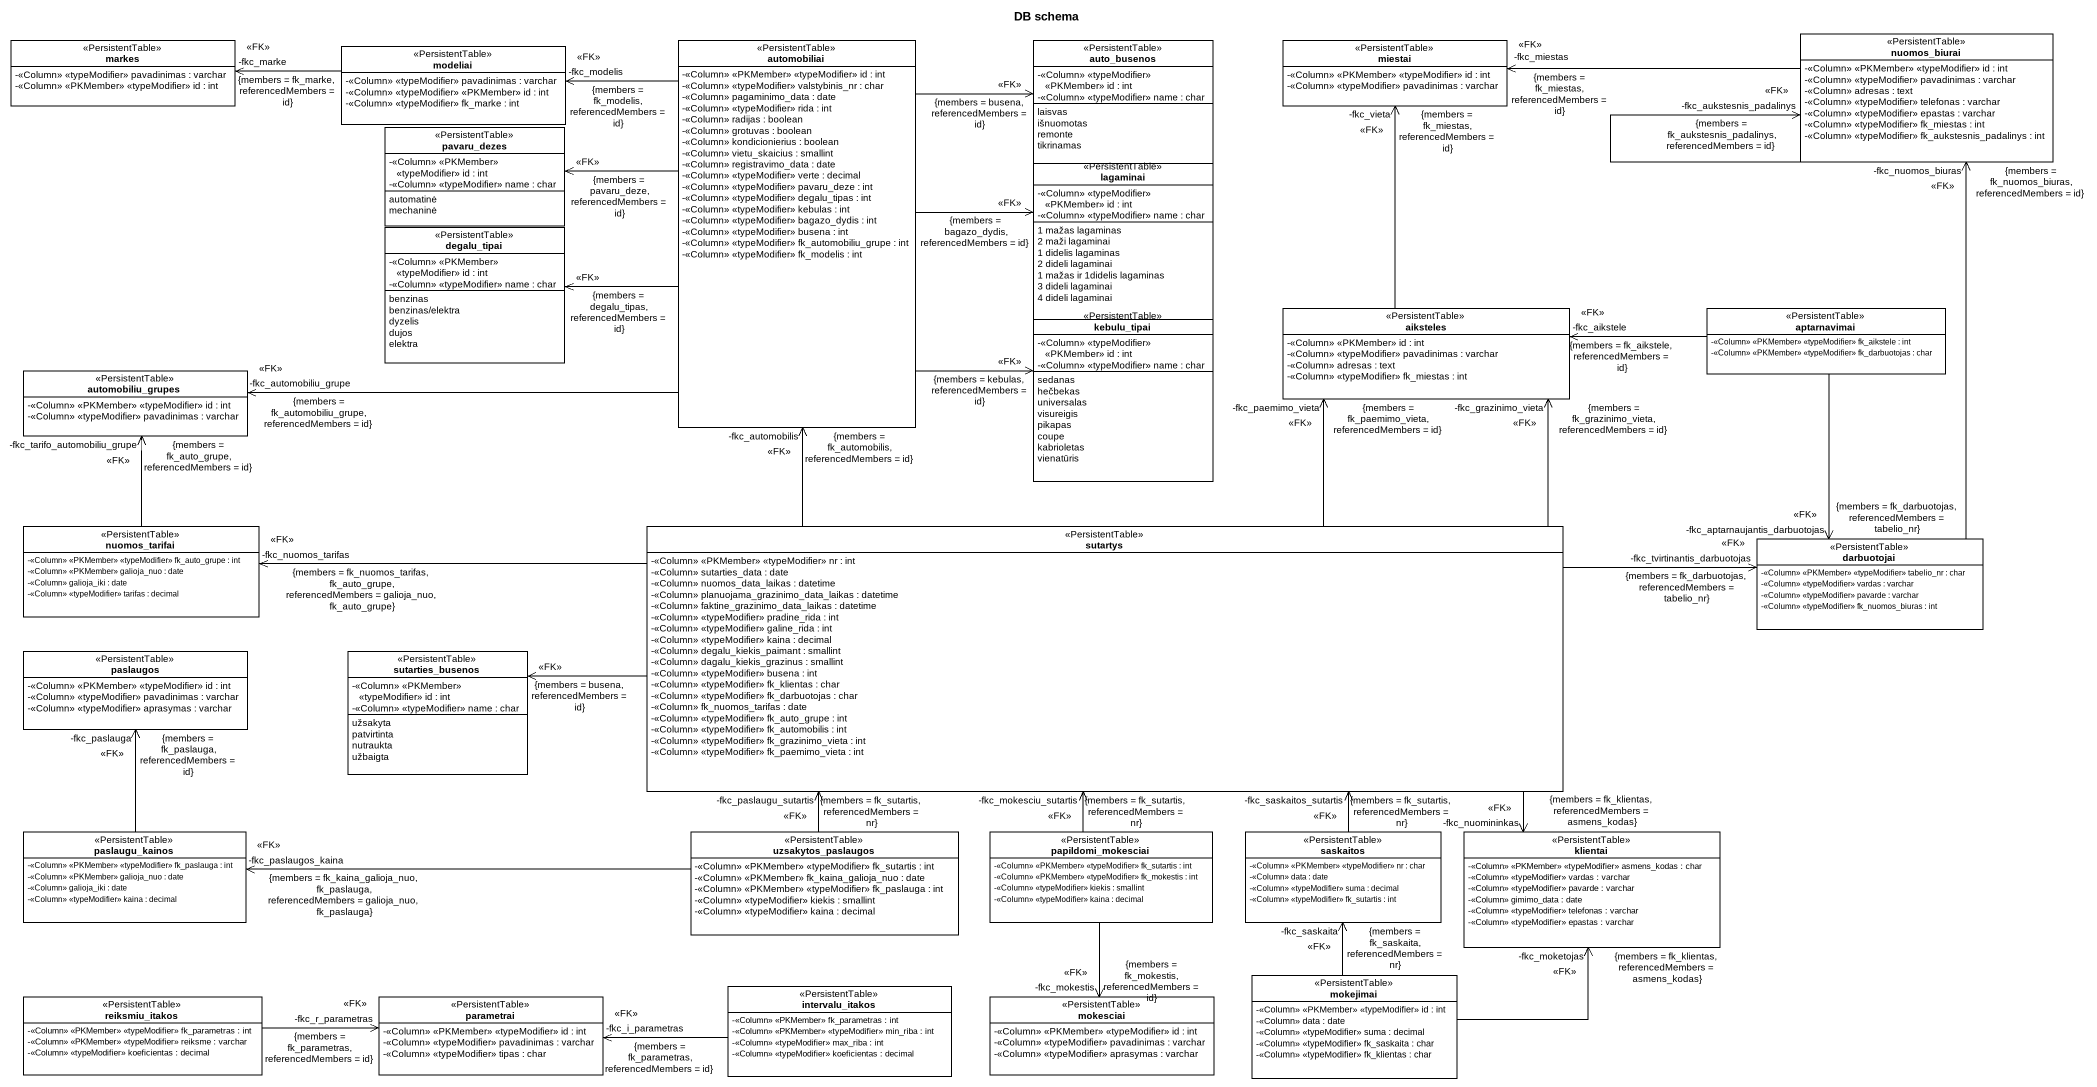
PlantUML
@startuml
title DB schema
hide circle
hide empty members
skinparam classAttributeIconSize 0
class markes <<PersistentTable>> {
  -<<Column>> <<typeModifier>> pavadinimas : varchar
  -<<Column>> <<PKMember>> <<typeModifier>> id : int
}
class modeliai <<PersistentTable>> {
  -<<Column>> <<typeModifier>> pavadinimas : varchar
  -<<Column>> <<typeModifier>> <<PKMember>> id : int
  -<<Column>> <<typeModifier>> fk_marke : int
}
class automobiliai <<PersistentTable>> {
  -<<Column>> <<PKMember>> <<typeModifier>> id : int
  -<<Column>> <<typeModifier>> valstybinis_nr : char
  -<<Column>> pagaminimo_data : date
  -<<Column>> <<typeModifier>> rida : int
  -<<Column>> radijas : boolean
  -<<Column>> grotuvas : boolean
  -<<Column>> kondicionierius : boolean
  -<<Column>> vietu_skaicius : smallint
  -<<Column>> registravimo_data : date
  -<<Column>> <<typeModifier>> verte : decimal
  -<<Column>> <<typeModifier>> pavaru_deze : int
  -<<Column>> <<typeModifier>> degalu_tipas : int
  -<<Column>> <<typeModifier>> kebulas : int
  -<<Column>> <<typeModifier>> bagazo_dydis : int
  -<<Column>> <<typeModifier>> busena : int
  -<<Column>> <<typeModifier>> fk_automobiliu_grupe : int
  -<<Column>> <<typeModifier>> fk_modelis : int
}
enum auto_busenos <<PersistentTable>> {
  -<<Column>> <<typeModifier>> <<PKMember>> id : int
  -<<Column>> <<typeModifier>> name : char
  laisvas
  išnuomotas
  remonte
  tikrinamas
}
class miestai <<PersistentTable>> {
  -<<Column>> <<PKMember>> <<typeModifier>> id : int
  -<<Column>> <<typeModifier>> pavadinimas : varchar
}
class nuomos_biurai <<PersistentTable>> {
  -<<Column>> <<PKMember>> <<typeModifier>> id : int
  -<<Column>> <<typeModifier>> pavadinimas : varchar
  -<<Column>> adresas : text
  -<<Column>> <<typeModifier>> telefonas : varchar
  -<<Column>> <<typeModifier>> epastas : varchar
  -<<Column>> <<typeModifier>> fk_miestas : int
  -<<Column>> <<typeModifier>> fk_aukstesnis_padalinys : int
}
enum pavaru_dezes <<PersistentTable>> {
  -<<Column>> <<PKMember>> <<typeModifier>> id : int
  -<<Column>> <<typeModifier>> name : char
  automatinė
  mechaninė
}
enum lagaminai <<PersistentTable>> {
  -<<Column>> <<typeModifier>> <<PKMember>> id : int
  -<<Column>> <<typeModifier>> name : char
  1 mažas lagaminas
  2 maži lagaminai
  1 didelis lagaminas
  2 dideli lagaminai
  1 mažas ir 1didelis lagaminas
  3 dideli lagaminai
  4 dideli lagaminai
}
enum degalu_tipai <<PersistentTable>> {
  -<<Column>> <<PKMember>> <<typeModifier>> id : int
  -<<Column>> <<typeModifier>> name : char
  benzinas
  benzinas/elektra
  dyzelis
  dujos
  elektra
}
enum kebulu_tipai <<PersistentTable>> {
  -<<Column>> <<typeModifier>> <<PKMember>> id : int
  -<<Column>> <<typeModifier>> name : char
  sedanas
  hečbekas
  universalas
  visureigis
  pikapas
  coupe
  kabrioletas
  vienatūris
}
class aiksteles <<PersistentTable>> {
  -<<Column>> <<PKMember>> id : int
  -<<Column>> <<typeModifier>> pavadinimas : varchar
  -<<Column>> adresas : text
  -<<Column>> <<typeModifier>> fk_miestas : int
}
class aptarnavimai <<PersistentTable>> {
  -<<Column>> <<PKMember>> <<typeModifier>> fk_aikstele : int
  -<<Column>> <<PKMember>> <<typeModifier>> fk_darbuotojas : char
}
class automobiliu_grupes <<PersistentTable>> {
  -<<Column>> <<PKMember>> <<typeModifier>> id : int
  -<<Column>> <<typeModifier>> pavadinimas : varchar
}
class nuomos_tarifai <<PersistentTable>> {
  -<<Column>> <<PKMember>> <<typeModifier>> fk_auto_grupe : int
  -<<Column>> <<PKMember>> galioja_nuo : date
  -<<Column>> galioja_iki : date
  -<<Column>> <<typeModifier>> tarifas : decimal
}
class sutartys <<PersistentTable>> {
  -<<Column>> <<PKMember>> <<typeModifier>> nr : int
  -<<Column>> sutarties_data : date
  -<<Column>> nuomos_data_laikas : datetime
  -<<Column>> planuojama_grazinimo_data_laikas : datetime
  -<<Column>> faktine_grazinimo_data_laikas : datetime
  -<<Column>> <<typeModifier>> pradine_rida : int
  -<<Column>> <<typeModifier>> galine_rida : int
  -<<Column>> <<typeModifier>> kaina : decimal
  -<<Column>> degalu_kiekis_paimant : smallint
  -<<Column>> dagalu_kiekis_grazinus : smallint
  -<<Column>> <<typeModifier>> busena : int
  -<<Column>> <<typeModifier>> fk_klientas : char
  -<<Column>> <<typeModifier>> fk_darbuotojas : char
  -<<Column>> fk_nuomos_tarifas : date
  -<<Column>> <<typeModifier>> fk_auto_grupe : int
  -<<Column>> <<typeModifier>> fk_automobilis : int
  -<<Column>> <<typeModifier>> fk_grazinimo_vieta : int
  -<<Column>> <<typeModifier>> fk_paemimo_vieta : int
}
class darbuotojai <<PersistentTable>> {
  -<<Column>> <<PKMember>> <<typeModifier>> tabelio_nr : char
  -<<Column>> <<typeModifier>> vardas : varchar
  -<<Column>> <<typeModifier>> pavarde : varchar
  -<<Column>> <<typeModifier>> fk_nuomos_biuras : int
}
class paslaugos <<PersistentTable>> {
  -<<Column>> <<PKMember>> <<typeModifier>> id : int
  -<<Column>> <<typeModifier>> pavadinimas : varchar
  -<<Column>> <<typeModifier>> aprasymas : varchar
}
enum sutarties_busenos <<PersistentTable>> {
  -<<Column>> <<PKMember>> <<typeModifier>> id : int
  -<<Column>> <<typeModifier>> name : char
  užsakyta
  patvirtinta
  nutraukta
  užbaigta
}
class paslaugu_kainos <<PersistentTable>> {
  -<<Column>> <<PKMember>> <<typeModifier>> fk_paslauga : int
  -<<Column>> <<PKMember>> galioja_nuo : date
  -<<Column>> galioja_iki : date
  -<<Column>> <<typeModifier>> kaina : decimal
}
class uzsakytos_paslaugos <<PersistentTable>> {
  -<<Column>> <<PKMember>> <<typeModifier>> fk_sutartis : int
  -<<Column>> <<PKMember>> fk_kaina_galioja_nuo : date
  -<<Column>> <<PKMember>> <<typeModifier>> fk_paslauga : int
  -<<Column>> <<typeModifier>> kiekis : smallint
  -<<Column>> <<typeModifier>> kaina : decimal
}
class papildomi_mokesciai <<PersistentTable>> {
  -<<Column>> <<PKMember>> <<typeModifier>> fk_sutartis : int
  -<<Column>> <<PKMember>> <<typeModifier>> fk_mokestis : int
  -<<Column>> <<typeModifier>> kiekis : smallint
  -<<Column>> <<typeModifier>> kaina : decimal
}
class saskaitos <<PersistentTable>> {
  -<<Column>> <<PKMember>> <<typeModifier>> nr : char
  -<<Column>> data : date
  -<<Column>> <<typeModifier>> suma : decimal
  -<<Column>> <<typeModifier>> fk_sutartis : int
}
class klientai <<PersistentTable>> {
  -<<Column>> <<PKMember>> <<typeModifier>> asmens_kodas : char
  -<<Column>> <<typeModifier>> vardas : varchar
  -<<Column>> <<typeModifier>> pavarde : varchar
  -<<Column>> gimimo_data : date
  -<<Column>> <<typeModifier>> telefonas : varchar
  -<<Column>> <<typeModifier>> epastas : varchar
}
class mokejimai <<PersistentTable>> {
  -<<Column>> <<PKMember>> <<typeModifier>> id : int
  -<<Column>> data : date
  -<<Column>> <<typeModifier>> suma : decimal
  -<<Column>> <<typeModifier>> fk_saskaita : char
  -<<Column>> <<typeModifier>> fk_klientas : char
}
class reiksmiu_itakos <<PersistentTable>> {
  -<<Column>> <<PKMember>> <<typeModifier>> fk_parametras : int
  -<<Column>> <<PKMember>> <<typeModifier>> reiksme : varchar
  -<<Column>> <<typeModifier>> koeficientas : decimal
}
class parametrai <<PersistentTable>> {
  -<<Column>> <<PKMember>> <<typeModifier>> id : int
  -<<Column>> <<typeModifier>> pavadinimas : varchar
  -<<Column>> <<typeModifier>> tipas : char
}
class intervalu_itakos <<PersistentTable>> {
  -<<Column>> <<PKMember>> fk_parametras : int
  -<<Column>> <<PKMember>> <<typeModifier>> min_riba : int
  -<<Column>> <<typeModifier>> max_riba : int
  -<<Column>> <<typeModifier>> koeficientas : decimal
}
class mokesciai <<PersistentTable>> {
  -<<Column>> <<PKMember>> <<typeModifier>> id : int
  -<<Column>> <<typeModifier>> pavadinimas : varchar
  -<<Column>> <<typeModifier>> aprasymas : varchar
}
modeliai -left-> "-fkc_marke\n<<FK>>\n{members = fk_marke, referencedMembers = id}" markes
automobiliai -left-> "-fkc_modelis\n<<FK>>\n{members = fk_modelis, referencedMembers = id}" modeliai
automobiliai -right-> "<<FK>>\n{members = busena, referencedMembers = id}" auto_busenos
automobiliai -left-> "<<FK>>\n{members = pavaru_deze, referencedMembers = id}" pavaru_dezes
automobiliai -right-> "<<FK>>\n{members = bagazo_dydis, referencedMembers = id}" lagaminai
automobiliai -left-> "<<FK>>\n{members = degalu_tipas, referencedMembers = id}" degalu_tipai
automobiliai -right-> "<<FK>>\n{members = kebulas, referencedMembers = id}" kebulu_tipai
automobiliai -left-> "-fkc_automobiliu_grupe\n<<FK>>\n{members = fk_automobiliu_grupe, referencedMembers = id}" automobiliu_grupes
nuomos_biurai -left-> "-fkc_miestas\n<<FK>>\n{members = fk_miestas, referencedMembers = id}" miestai
nuomos_biurai --> "-fkc_aukstesnis_padalinys\n<<FK>>\n{members = fk_aukstesnis_padalinys, referencedMembers = id}" nuomos_biurai
aiksteles -up-> "-fkc_vieta\n<<FK>>\n{members = fk_miestas, referencedMembers = id}" miestai
aptarnavimai -left-> "-fkc_aikstele\n<<FK>>\n{members = fk_aikstele, referencedMembers = id}" aiksteles
aptarnavimai --> "-fkc_aptarnaujantis_darbuotojas\n<<FK>>\n{members = fk_darbuotojas, referencedMembers = tabelio_nr}" darbuotojai
nuomos_tarifai -up-> "-fkc_tarifo_automobiliu_grupe\n<<FK>>\n{members = fk_auto_grupe, referencedMembers = id}" automobiliu_grupes
sutartys -up-> "-fkc_automobilis\n<<FK>>\n{members = fk_automobilis, referencedMembers = id}" automobiliai
sutartys -up-> "-fkc_grazinimo_vieta\n<<FK>>\n{members = fk_grazinimo_vieta, referencedMembers = id}" aiksteles
sutartys -up-> "-fkc_paemimo_vieta\n<<FK>>\n{members = fk_paemimo_vieta, referencedMembers = id}" aiksteles
sutartys -left-> "-fkc_nuomos_tarifas\n<<FK>>\n{members = fk_nuomos_tarifas, fk_auto_grupe, referencedMembers = galioja_nuo, fk_auto_grupe}" nuomos_tarifai
sutartys -right-> "-fkc_tvirtinantis_darbuotojas\n<<FK>>\n{members = fk_darbuotojas, referencedMembers = tabelio_nr}" darbuotojai
sutartys -left-> "<<FK>>\n{members = busena, referencedMembers = id}" sutarties_busenos
sutartys -right-> "-fkc_nuomininkas\n<<FK>>\n{members = fk_klientas, referencedMembers = asmens_kodas}" klientai
darbuotojai -up-> "-fkc_nuomos_biuras\n<<FK>>\n{members = fk_nuomos_biuras, referencedMembers = id}" nuomos_biurai
paslaugu_kainos -up-> "-fkc_paslauga\n<<FK>>\n{members = fk_paslauga, referencedMembers = id}" paslaugos
uzsakytos_paslaugos -up-> "-fkc_paslaugu_sutartis\n<<FK>>\n{members = fk_sutartis, referencedMembers = nr}" sutartys
uzsakytos_paslaugos -left-> "-fkc_paslaugos_kaina\n<<FK>>\n{members = fk_kaina_galioja_nuo, fk_paslauga, referencedMembers = galioja_nuo, fk_paslauga}" paslaugu_kainos
papildomi_mokesciai -up-> "-fkc_mokesciu_sutartis\n<<FK>>\n{members = fk_sutartis, referencedMembers = nr}" sutartys
papildomi_mokesciai --> "-fkc_mokestis\n<<FK>>\n{members = fk_mokestis, referencedMembers = id}" mokesciai
saskaitos -up-> "-fkc_saskaitos_sutartis\n<<FK>>\n{members = fk_sutartis, referencedMembers = nr}" sutartys
mokejimai -up-> "-fkc_saskaita\n<<FK>>\n{members = fk_saskaita, referencedMembers = nr}" saskaitos
mokejimai -right-> "-fkc_moketojas\n<<FK>>\n{members = fk_klientas, referencedMembers = asmens_kodas}" klientai
reiksmiu_itakos -right-> "-fkc_r_parametras\n<<FK>>\n{members = fk_parametras, referencedMembers = id}" parametrai
intervalu_itakos -left-> "-fkc_i_parametras\n<<FK>>\n{members = fk_parametras, referencedMembers = id}" parametrai
@enduml
